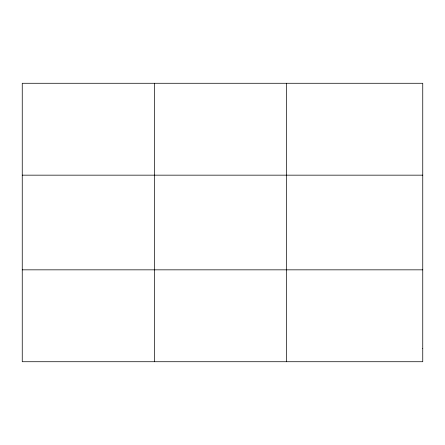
<?xml version="1.0" encoding="UTF-8"?>
<svg xmlns="http://www.w3.org/2000/svg" width="445" height="445" viewBox="0 0 445 445"><rect width="100%" height="100%" fill="white"/><g stroke="black" fill="none" stroke-linecap="round" stroke-linejoin="round"><path stroke-width="0.67" d="M154.415 83.276L154.415 361.724M286.58 83.276L286.58 361.724M22.25 175.163L422.75 175.163M22.25 269.837L422.75 269.837M422.75 348.602L422.75 361.724L22.25 361.724L22.25 83.276L422.75 83.276L422.75 348.602"/></g></svg>
